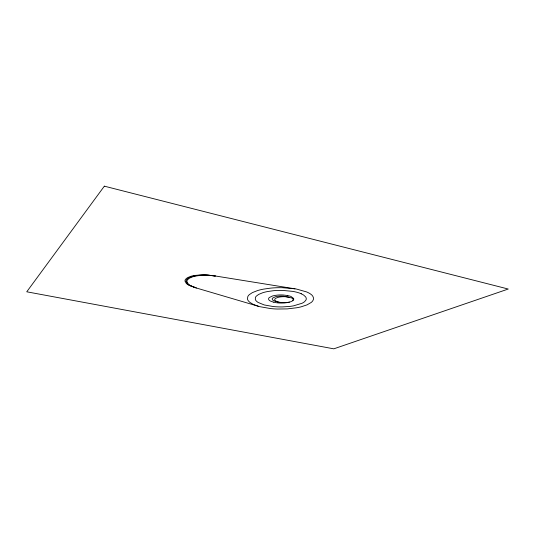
<?xml version="1.0" encoding="UTF-8"?>
<svg xmlns="http://www.w3.org/2000/svg" width="535" height="535" viewBox="0 0 535 535"><rect width="100%" height="100%" fill="white"/><g stroke="black" fill="none" stroke-linecap="round" stroke-linejoin="round"><path stroke-width="0.8" d="M292.879 300.53L293.688 299.493A14.478 4.4 2.8 0 0 293.588 298.41L291.047 296.53A10.499 3.197 2.7 0 0 287.75 295.581L287.723 295.574M289.455 302.088L287.817 302.476A14.853 4.507 2.8 0 1 284.867 302.89L282.159 303.044A11.516 3.484 2.8 0 1 276.782 302.777L273.646 302.201M196.412 288.011L259.629 306.642L270.402 308.548A30.301 9.142 2.9 0 0 277.23 309.036L287.282 308.896L296.845 307.745A42.332 12.947 3 0 0 301.138 306.822L307.023 304.87L311.196 302.469A42.372 12.96 3 0 0 312.748 300.824C314.667 298.45 312.801 295.333 310.541 294.016A30.843 9.429 2.7 0 0 306.622 291.929L296.617 289.087L215.866 276.067L209.078 275.358A23.293 7.403 4.6 0 0 202.297 275.331A22.062 7.022 4.6 0 0 199.535 275.532L196.954 275.866A24.971 7.925 4.6 0 0 192.547 276.862L189.43 278.173L187.511 279.785A25.105 7.971 4.5 0 0 186.969 281.677L188.26 283.971A23.42 7.436 4.6 0 0 190.888 285.817L196.385 288.004M215.531 276.013L208.476 275.204A23.152 7.363 4.6 0 0 202.564 275.097L201.601 275.124A21.795 6.942 4.6 0 0 198.786 275.318L196.151 275.645A24.784 7.871 4.6 0 0 191.65 276.642L188.487 277.966L186.595 279.564A24.871 7.905 4.6 0 0 186.066 281.437L187.357 283.717A23.246 7.383 4.6 0 0 189.965 285.55L195.944 287.87M294.939 288.806L282.56 287.71A33.364 10.158 2.7 0 0 270.536 288.131L263.581 289.121A41.576 12.539 2.6 0 0 257.629 290.545L252.333 292.632L249.29 294.678A42.579 12.84 2.5 0 0 247.845 296.504L247.424 298.864A34.32 10.359 2.7 0 0 250.052 302.482L253.349 304.435L258.325 306.267M214.95 275.913L207.179 274.99A22.965 7.309 4.7 0 0 201.327 274.883L194.974 275.425A24.516 7.791 4.6 0 0 190.527 276.414L187.404 277.725L185.531 279.31A24.597 7.818 4.6 0 0 185.016 281.169L186.314 283.43A23.045 7.33 4.7 0 0 188.909 285.249L195.469 287.73M287.562 295.541L283.276 295.006A12.358 3.752 2.7 0 0 277.745 295.066L274.883 295.447A15.943 4.822 2.7 0 0 272.442 296.015L269.352 297.513A15.936 4.822 2.7 0 0 268.603 298.644L268.657 299.439A12.365 3.738 2.8 0 0 270.489 301.085L273.479 302.161M288.987 297.146L286.446 296.785A8.921 2.702 2.7 0 0 282.212 296.731L280.567 296.885A11.456 3.457 2.6 0 0 278.06 297.366L276.033 298.129A12.058 3.638 2.6 0 0 274.883 299.132L274.736 299.54A9.817 2.963 2.7 0 0 275.525 300.864L276.976 301.613A7.784 2.347 2.7 0 0 278.441 302.054L281.323 302.522A8.593 2.595 2.7 0 0 284.995 302.643L288.064 302.355A11.763 3.564 2.7 0 0 290.672 301.753L292.27 301.024A11.763 3.564 2.7 0 0 293.207 300.015L293.019 298.971A8.66 2.628 2.7 0 0 291.408 297.875L283.664 296.209A8.834 2.682 2.7 0 0 279.484 296.156L277.859 296.31A11.275 3.411 2.7 0 0 275.385 296.778L272.556 298.142A12.058 3.645 2.7 0 0 272.168 298.864L272.455 299.841L273.699 300.69A7.864 2.381 2.8 0 0 275.833 301.419L278.434 302.054M301.151 293.742L303.572 295.006L305.579 296.851A28.429 8.667 2.8 0 1 306.261 298.831A27.827 8.48 2.8 0 1 305.96 300.021L304.729 301.539A34.227 10.453 3 0 1 302.114 303.238L293.541 305.846A31.01 9.449 2.9 0 1 289.395 306.455L282.513 306.909A23.192 7.002 2.8 0 1 280.133 306.923A23.767 7.176 2.8 0 1 273.117 306.522L264.223 304.943L258.144 302.456A25.72 7.764 2.8 0 1 255.349 299.553L255.376 297.62A32.802 9.904 2.6 0 1 256.345 296.123L258.619 294.437L262.745 292.725A32.588 9.831 2.6 0 1 267.513 291.555L273.144 290.739A25.78 7.838 2.7 0 1 282.921 290.425L292.852 291.394A21.527 6.58 2.7 0 1 301.345 293.775M104.345 186.167L26.75 291.796L333.8 348.833L508.25 289.034L104.345 186.167"/></g></svg>
